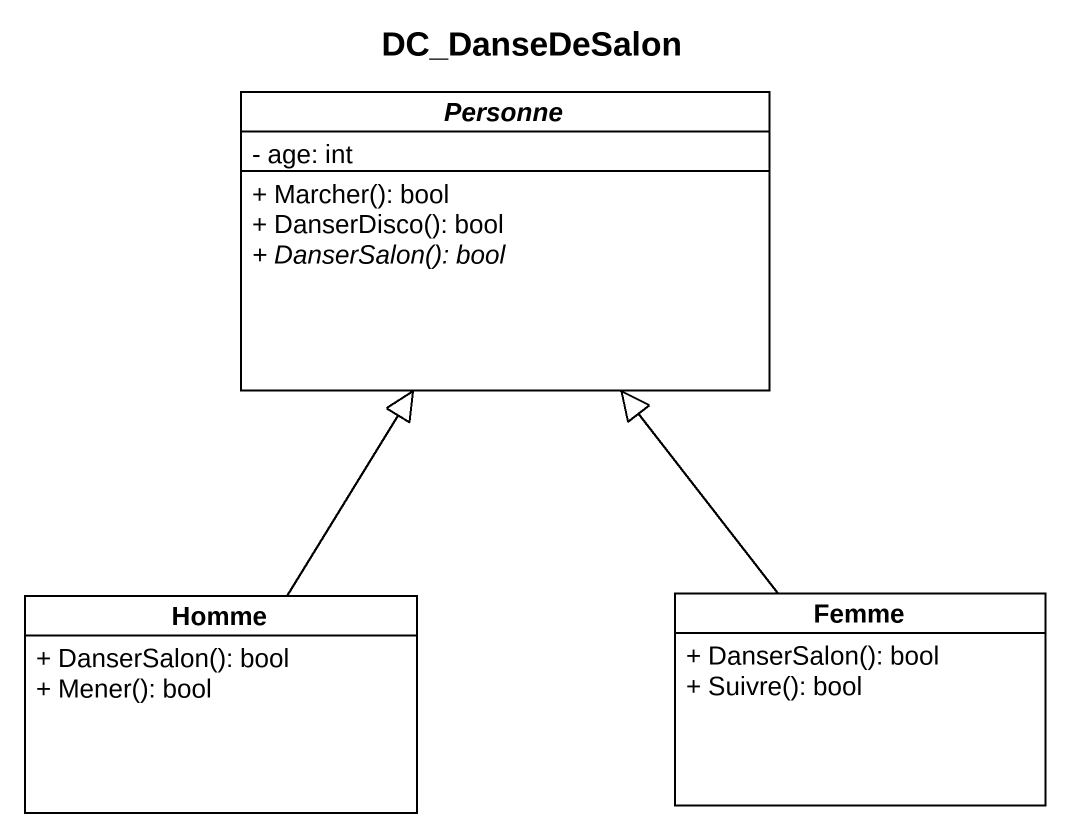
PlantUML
@startuml
title DC_DanseDeSalon
hide circle
hide empty members
skinparam classAttributeIconSize 0
abstract class Personne {
  - age: int
  + Marcher(): bool
  + DanserDisco(): bool
  {abstract} + DanserSalon(): bool
}
class Homme {
  + DanserSalon(): bool
  + Mener(): bool
}
class Femme {
  + DanserSalon(): bool
  + Suivre(): bool
}
Homme -up-|> Personne
Femme -up-|> Personne
@enduml
